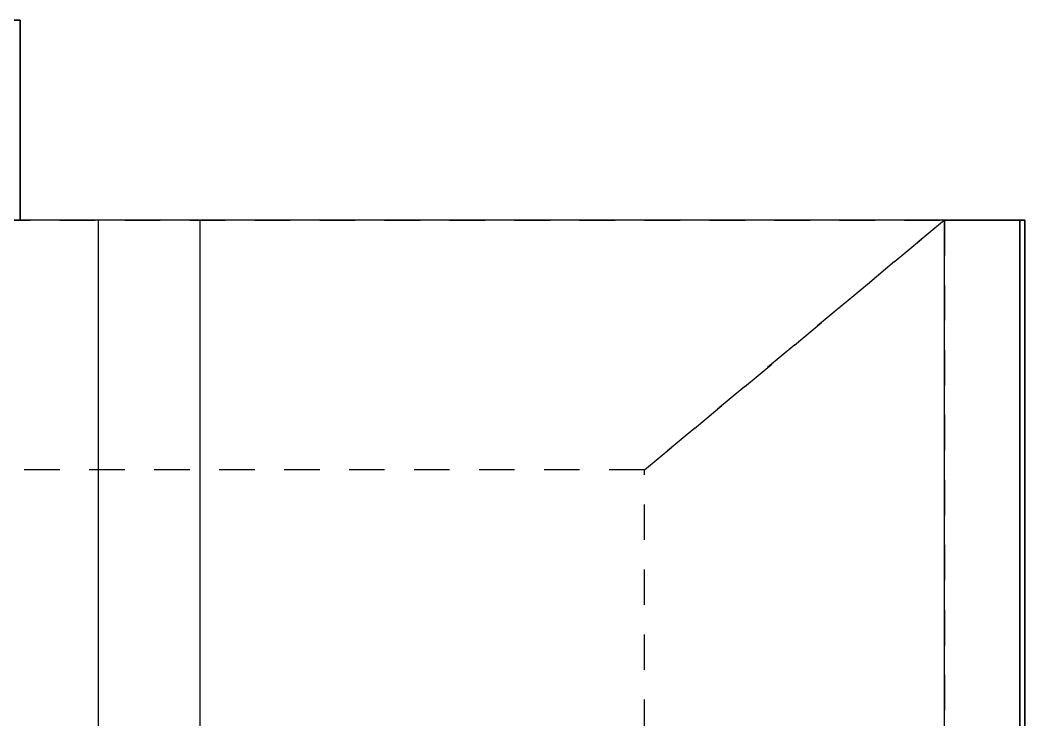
# Model space of a CAD drawing. Header units: millimetres. Extents: x -25371 to 2282244, y -90657 to 147824.
# Drawn here: x 1655267 to 1655367.5, y 1977.3 to 2047.3 of the extents above; entities that cross this region are included whole.
import ezdxf
from ezdxf.xclip import XClip

# ---------------------------------------------------------------- set-up
doc = ezdxf.new("R2010")
doc.units = ezdxf.units.MM
doc.header["$XCLIPFRAME"] = 0
doc.set_wipeout_variables(frame=1)
doc.linetypes.add('TA_HL_001.00000', pattern=[6.5, 3.55, -2.95])
for name, color, linetype in [('010 - ASPG_EXTR_MAIN_COLOR_2', 7, 'Continuous'), ('010 - ASPG_EXTR_WIPEOUT_', 7, 'Continuous'), ('010 - ASPG_FRAMING_MAIN_COLOR_1', 7, 'Continuous'), ('010 - ASPG_FRAMING_SUB_COLOR_2', 7, 'Continuous')]:
    doc.layers.add(name, color=color, linetype=linetype)
doc.layers.add('A-GLAZ-CURT', color=7, linetype='Continuous', lineweight=35)
doc.layers.add('A-GLAZ-CWMG', color=7, linetype='Continuous', lineweight=35)

# ---------------------------------------------------------------- blocks, each defined once
blk = doc.blocks.new('Rectangular Mullion - Mullion_Top_C-Channel-5081009-VS01 - ELEVATION 1')
at = {"layer": 'A-GLAZ-CWMG', "color": 7}
for p, q in [((32402.75, 106600), (33512.35, 106600)), ((32402.75, 106600), (33512.35, 106600)), ((33512.35, 106590), (33512.35, 106600)), ((33512.35, 106600), (33512.35, 106500)), ((33512.35, 106510), (33512.35, 106590))]:
    blk.add_line(p, q, dxfattribs=at)
blk = doc.blocks.new('Rectangular Mullion - 45 x 100mm-5524888-VS01 - ELEVATION 1')
at = {"layer": 'A-GLAZ-CWMG', "color": 7}
for p, q in [((33557.35, 106600), (33512.35, 106600)), ((33512.35, 106600), (33557.35, 106600)), ((33512.35, 106600), (33512.35, 103600)), ((33512.35, 106600), (33512.35, 103600)), ((33557.35, 103600), (33557.35, 106600)), ((33557.35, 106600), (33557.35, 103600))]:
    blk.add_line(p, q, dxfattribs=at)
blk = doc.blocks.new('Rectangular Mullion - 45 x 100mm-5525156-VS01 - ELEVATION 1')
at = {"layer": 'A-GLAZ-CWMG', "color": 7}
for p, q in [((33507.75, 106600), (33607.75, 106600)), ((33607.75, 106600), (33507.75, 106600)), ((33607.75, 106600), (33607.75, 103600)), ((33607.75, 106600), (33607.75, 103600))]:
    blk.add_line(p, q, dxfattribs=at)
blk = doc.blocks.new('Rectangular Mullion - 45 x 100mm-5525157-VS01 - ELEVATION 1')
at = {"layer": 'A-GLAZ-CWMG', "color": 7}
for p, q in [((33507.75, 106600), (33607.75, 106600)), ((33607.75, 106600), (33507.75, 106600))]:
    blk.add_line(p, q, dxfattribs=at)
blk = doc.blocks.new('Rectangular Mullion - Mullion_Top_C-Channel-4573258-VS01 - ELEVATION 1')
at = {"layer": 'A-GLAZ-CWMG', "color": 7}
for p, q in [((33608.25, 106600), (33508.25, 106600)), ((33508.25, 106600), (33608.25, 106600)), ((33608.25, 106500), (33608.25, 106600)), ((33608.25, 106600), (33608.25, 106500))]:
    blk.add_line(p, q, dxfattribs=at)
blk = doc.blocks.new('Rectangular Mullion - Mullion_Top_C-Channel-4573259-VS01 - ELEVATION 1')
at = {"layer": 'A-GLAZ-CWMG', "color": 7}
for p, q in [((33608.25, 106600), (33508.25, 106600)), ((33508.25, 106600), (33608.25, 106600)), ((33608.25, 106500), (33608.25, 106600)), ((33608.25, 106600), (33608.25, 106500))]:
    blk.add_line(p, q, dxfattribs=at)
blk = doc.blocks.new('Rectangular Mullion - 45 x 100mm-5524821-VS01 - ELEVATION 1')
at = {"layer": 'A-GLAZ-CWMG', "color": 7}
for p, q in [((33507.75, 106600), (33607.75, 106600)), ((33607.75, 106600), (33507.75, 106600))]:
    blk.add_line(p, q, dxfattribs=at)
blk = doc.blocks.new('Rectangular Mullion - Mullion_Top_C-Channel-5079868-VS01 - ELEVATION 1')
at = {"layer": 'A-GLAZ-CWMG', "color": 7}
for p, q in [((33608.25, 106600), (33508.25, 106600)), ((33508.25, 106600), (33608.25, 106600)), ((33608.25, 106500), (33608.25, 106600)), ((33608.25, 106600), (33608.25, 106500))]:
    blk.add_line(p, q, dxfattribs=at)
blk = doc.blocks.new('DPA_CP_Entrance Canopy Lower - Depth 4200-5686501-VS01 - ELEVATION 1')
at = {"layer": 'A-GLAZ-CURT', "color": 7}
for p, q in [((33457.75, 106620), (33507.75, 106620)), ((33507.75, 106620), (33457.75, 106620)), ((33507.75, 106620), (33507.75, 106600)), ((33507.75, 106600), (33507.75, 106620)), ((33507.75, 106600), (30658.03, 106600)), ((30658.03, 106600), (33507.75, 106600))]:
    blk.add_line(p, q, dxfattribs=at)
blk = doc.blocks.new('DPA_CP_Entrance Canopy Lower - Depth 4200-V89-VS01 - ELEVATION 1')
at = {"layer": 'A-GLAZ-CURT', "color": 7}
for p, q in [((33457.75, 106620), (33507.75, 106620)), ((33507.75, 106620), (33457.75, 106620)), ((33507.75, 106620), (33507.75, 106600)), ((33507.75, 106600), (33507.75, 106620)), ((33507.75, 106600), (30658.03, 106600)), ((30658.03, 106600), (33507.75, 106600))]:
    blk.add_line(p, q, dxfattribs=at)
blk = doc.blocks.new('DPA_CP_Entrance Canopy Lower - Depth 4200-V90-VS01 - ELEVATION 1')
at = {"layer": 'A-GLAZ-CURT', "color": 7}
for p, q in [((33457.75, 106620), (33507.75, 106620)), ((33507.75, 106620), (33457.75, 106620)), ((33507.75, 106620), (33507.75, 106600)), ((33507.75, 106600), (33507.75, 106620)), ((30658.03, 106600), (33507.75, 106600)), ((33507.75, 106600), (30707.94, 106600))]:
    blk.add_line(p, q, dxfattribs=at)
blk = doc.blocks.new('DPA_CP_Entrance Canopy Lower - Depth 4200-V91-VS01 - ELEVATION 1')
at = {"layer": 'A-GLAZ-CURT', "color": 7}
for p, q in [((33457.75, 106620), (33507.75, 106620)), ((33507.75, 106620), (33457.75, 106620)), ((33507.75, 106620), (33507.75, 106600)), ((33507.75, 106600), (33507.75, 106620)), ((33507.75, 106600), (30707.94, 106600)), ((30707.94, 106600), (33507.75, 106600))]:
    blk.add_line(p, q, dxfattribs=at)
blk = doc.blocks.new('DPA_CP_Entrance Canopy Lower - Depth 4200-5686556-VS01 - ELEVATION 1')
at = {"layer": 'A-GLAZ-CURT', "color": 7}
for p, q in [((33457.75, 106620), (33507.75, 106620)), ((33507.75, 106620), (33457.75, 106620)), ((33507.75, 106620), (33507.75, 106600)), ((33507.75, 106600), (33507.75, 106620)), ((33507.75, 106600), (30707.94, 106600)), ((30707.94, 106600), (33507.75, 106600))]:
    blk.add_line(p, q, dxfattribs=at)
blk = doc.blocks.new('C-1-VS01_REV00_20260615-155217_ELEVATION_1_EX')
at = {"layer": 'A-GLAZ-CURT', "color": 7}
for name in ['DPA_CP_Entrance Canopy Lower - Depth 4200-5686501-VS01 - ELEVATION 1', 'DPA_CP_Entrance Canopy Lower - Depth 4200-V89-VS01 - ELEVATION 1', 'DPA_CP_Entrance Canopy Lower - Depth 4200-V89-VS01 - ELEVATION 1', 'DPA_CP_Entrance Canopy Lower - Depth 4200-V90-VS01 - ELEVATION 1', 'DPA_CP_Entrance Canopy Lower - Depth 4200-V91-VS01 - ELEVATION 1', 'DPA_CP_Entrance Canopy Lower - Depth 4200-V91-VS01 - ELEVATION 1', 'DPA_CP_Entrance Canopy Lower - Depth 4200-5686556-VS01 - ELEVATION 1']:
    blk.add_blockref(name, (-23858.22, 0), dxfattribs=at)
at = {"layer": 'A-GLAZ-CWMG', "color": 7}
for name in ['Rectangular Mullion - Mullion_Top_C-Channel-5081009-VS01 - ELEVATION 1', 'Rectangular Mullion - 45 x 100mm-5525156-VS01 - ELEVATION 1', 'Rectangular Mullion - 45 x 100mm-5525157-VS01 - ELEVATION 1', 'Rectangular Mullion - 45 x 100mm-5524821-VS01 - ELEVATION 1', 'Rectangular Mullion - 45 x 100mm-5524821-VS01 - ELEVATION 1', 'Rectangular Mullion - 45 x 100mm-5524821-VS01 - ELEVATION 1', 'Rectangular Mullion - 45 x 100mm-5524821-VS01 - ELEVATION 1', 'Rectangular Mullion - 45 x 100mm-5524821-VS01 - ELEVATION 1', 'Rectangular Mullion - Mullion_Top_C-Channel-4573258-VS01 - ELEVATION 1', 'Rectangular Mullion - Mullion_Top_C-Channel-4573259-VS01 - ELEVATION 1', 'Rectangular Mullion - Mullion_Top_C-Channel-4573259-VS01 - ELEVATION 1', 'Rectangular Mullion - Mullion_Top_C-Channel-4573259-VS01 - ELEVATION 1', 'Rectangular Mullion - Mullion_Top_C-Channel-4573259-VS01 - ELEVATION 1', 'Rectangular Mullion - Mullion_Top_C-Channel-5079868-VS01 - ELEVATION 1', 'Rectangular Mullion - 45 x 100mm-5524888-VS01 - ELEVATION 1']:
    blk.add_blockref(name, (-23858.22, 0), dxfattribs=at)
blk = doc.blocks.new('*U1848')
at = {"color": 7}
blk.add_wipeout([(50, 0), (1182, 0), (1182, 3000), (50, 3000)], dxfattribs=at).dxf.layer = '010 - ASPG_EXTR_WIPEOUT_'
at = {"layer": '010 - ASPG_EXTR_MAIN_COLOR_2', "color": 7}
blk.add_lwpolyline([(1097.33, 0), (1107.54, 0), (1107.54, 3000), (1097.33, 3000)], close=True, dxfattribs=at)
at = {"layer": '010 - ASPG_FRAMING_SUB_COLOR_2', "color": 7}
blk.add_lwpolyline([(50, 0), (1182, 0), (1182, 3000), (50, 3000)], close=True, dxfattribs=at)
blk = doc.blocks.new('*U1889')
at = {"layer": '010 - ASPG_FRAMING_MAIN_COLOR_1', "color": 7, "linetype": 'ByBlock'}
for points in [[(1500, 1122), (0, 1122), (25, 1092), (1475, 1092)], [(1500, 0), (1500, 1122), (1475, 1092), (1475, 30), (1500, 0)]]:
    blk.add_lwpolyline(points, close=True, dxfattribs=at)

msp = doc.modelspace()

# ---------------------------------------------------------------- block references
at = {"color": 7}
ref = msp.add_blockref('C-1-VS01_REV00_20260615-155217_ELEVATION_1_EX', (1645617.451, -104572.744), dxfattribs=at)
XClip(ref).set_block_clipping_path([(-6272.2217516778, 96602.3760666824), (23581.2110439332, 113561.2238857835)])

# ---------------------------------------------------------------- next in the draw order: block references
msp.add_blockref('*U1848', (1654177.451, -972.744), dxfattribs=at)

# ---------------------------------------------------------------- next in the draw order: block references
at = {"color": 7, "linetype": 'TA_HL_001.00000', "xscale": -1, "rotation": 270}
msp.add_blockref('*U1889', (1654237.451, 527.256), dxfattribs=at)

doc.saveas('drawing.dxf')
